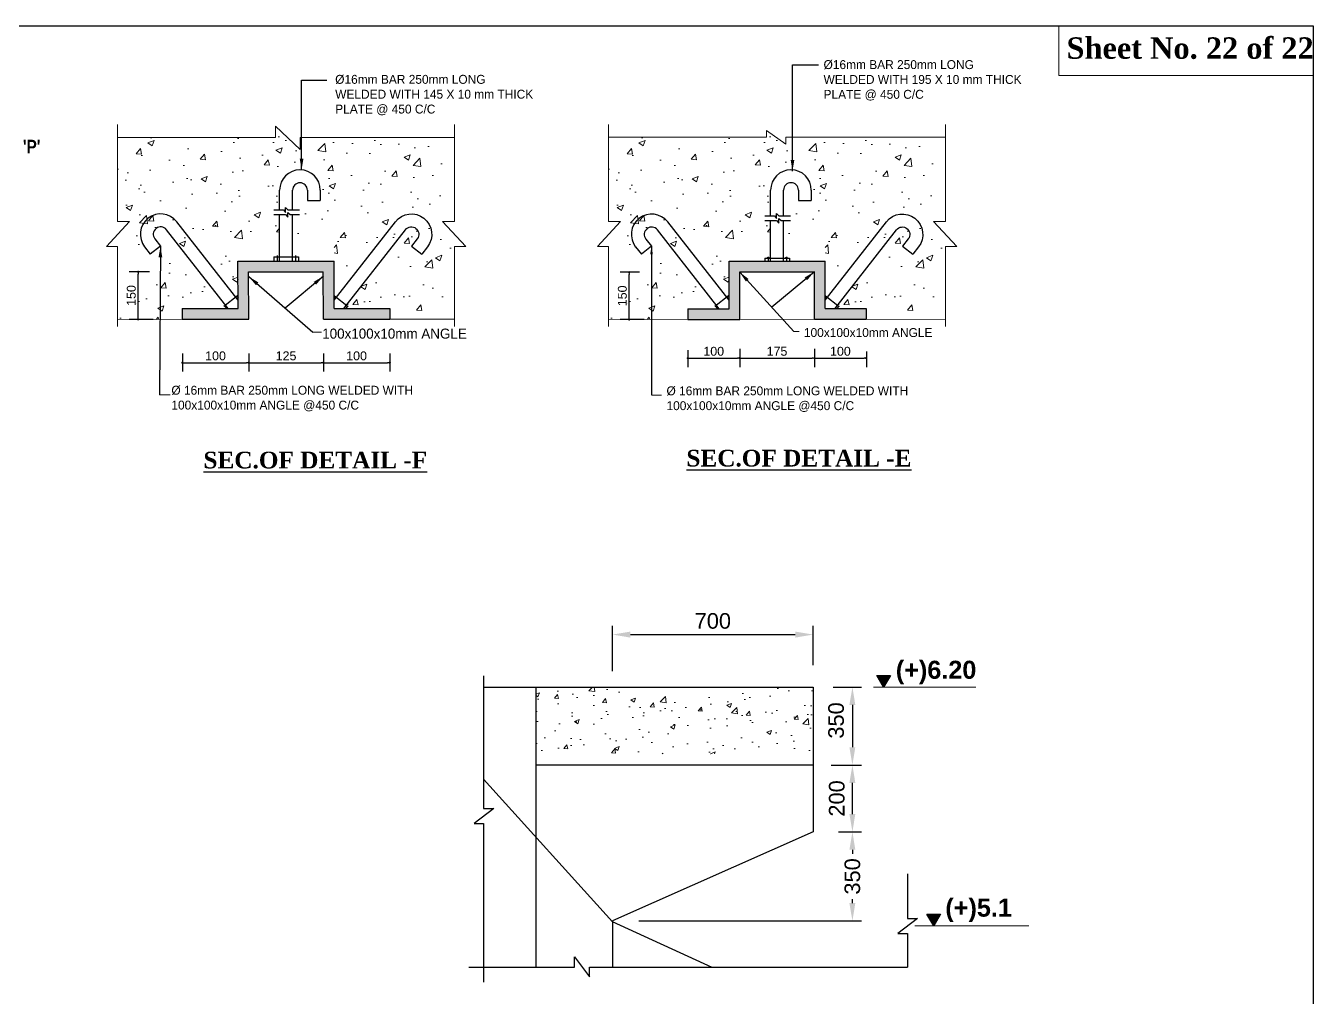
# Model space of a CAD drawing. Extents: x -426260 to 2055400, y -4304674 to -305611.
# Drawn here: x 1301616 to 1313174, y -1909937 to -1901215 of the extents above; entities that cross this region are included whole.
import ezdxf

# ---------------------------------------------------------------- set-up
doc = ezdxf.new("R2010")
doc.units = 0
doc.header["$LTSCALE"] = 300
doc.header["$MEASUREMENT"] = 0
doc.header["$PDMODE"] = 3
doc.linetypes.add('DASHED2', pattern=[9.525, 6.35, -3.175])
doc.layers.get('0').update_dxf_attribs({"linetype": 'CONTINUOUS'})
doc.layers.get('DEFPOINTS').update_dxf_attribs({"linetype": 'CONTINUOUS'})
for name, color, linetype, lineweight in [('Dim', 7, 'CONTINUOUS', 9), ('Grid Line_Outer', 7, 'CONTINUOUS', 5), ('HATCH', 252, 'CONTINUOUS', 5), ('ROD', 1, 'CONTINUOUS', 30)]:
    doc.layers.add(name, color=color, linetype=linetype, lineweight=lineweight)
doc.layers.add('LINE', color=7, linetype='CONTINUOUS')
doc.layers.add('TEXT', color=10, linetype='CONTINUOUS')
doc.styles.add('Arial', font='arial.ttf')
doc.styles.add('DIM', font='isocp3.shx')
doc.styles.add('style1', font='times.ttf')
doc.dimstyles.new('dim_80', dxfattribs={"dimtxt": 160, "dimasz": 160, "dimexe": 80, "dimexo": 40, "dimgap": 50, "dimtad": 1, "dimdec": 0, "dimzin": 0, "dimdsep": 46, "dimtxsty": 'DIM', "dimcen": 0.09, "dimclrd": 5, "dimclre": 5, "dimclrt": 7, "dimadec": 0, "dimazin": 0, "dimtfac": 1, "dimtdec": 0, "dimtmove": 0, "dimatfit": 3, "dimfxl": 1, "dimtolj": 1, "dimtzin": 0, "dimarcsym": 0})
doc.dimstyles.get("Standard").update_dxf_attribs({"dimtxt": 75, "dimasz": 75, "dimexe": 60, "dimexo": 60, "dimgap": 100, "dimtad": 1, "dimdec": 0, "dimzin": 0, "dimdsep": 46, "dimtxsty": 'style1', "dimcen": 0.09, "dimclrd": 5, "dimclre": 5, "dimadec": 0, "dimazin": 0, "dimtfac": 1, "dimtdec": 0, "dimtofl": 0, "dimtmove": 0, "dimatfit": 3, "dimfxl": 1, "dimtolj": 1, "dimtzin": 0, "dimarcsym": 0})

# ---------------------------------------------------------------- blocks, each defined once
blk = doc.blocks.new('_Dot')
at = {"color": 0, "linetype": 'ByBlock', "lineweight": -2}
blk.add_line((-0.5, 0), (-1, 0), dxfattribs=at)
at = {"color": 0, "linetype": 'ByBlock', "const_width": 0.5}
blk.add_lwpolyline([(-0.25, 0, 1), (0.25, 0, 1)], format="xyb", close=True, dxfattribs=at)
blk = doc.blocks.new('*D804')
at = {"layer": 'DEFPOINTS', "color": 0, "ltscale": 500, "transparency": 16777216}
for p in [(1302625, -1903424), (1302767, -1903424), (1302800, -1903851)]:
    blk.add_point(p, dxfattribs=at)
at = {"layer": 'Dim', "color": 5, "lineweight": -2, "ltscale": 500, "transparency": 16777216}
for p, q in [((1302727, -1903424), (1302545, -1903424)), ((1302625, -1903831), (1302625, -1903444)), ((1302760, -1903851), (1302545, -1903851))]:
    blk.add_line(p, q, dxfattribs=at)
at = {"layer": 'Dim', "color": 5, "lineweight": -2, "ltscale": 500, "transparency": 16777216, "xscale": 20, "yscale": 20, "zscale": 20}
for p, rotation in [((1302625, -1903424), 90), ((1302625, -1903851), 270)]:
    blk.add_blockref('_Dot', p, dxfattribs=dict(at, rotation=rotation))
at = {"layer": 'Dim', "color": 7, "ltscale": 500, "transparency": 16777216, "insert": (1302564, -1903637), "char_height": 80, "attachment_point": 5, "rotation": 90, "style": 'Arial'}
blk.add_mtext('\\A1;150', dxfattribs=at)
blk = doc.blocks.new('*D805')
at = {"layer": 'DEFPOINTS', "color": 0, "ltscale": 500, "transparency": 16777216}
for p in [(1303022, -1904117), (1303618, -1904117), (1303618, -1904240)]:
    blk.add_point(p, dxfattribs=at)
at = {"layer": 'Dim', "color": 5, "lineweight": -2, "ltscale": 500, "transparency": 16777216}
for p, q in [((1303022, -1904157), (1303022, -1904320)), ((1303042, -1904240), (1303598, -1904240)), ((1303618, -1904157), (1303618, -1904320))]:
    blk.add_line(p, q, dxfattribs=at)
at = {"layer": 'Dim', "color": 5, "lineweight": -2, "ltscale": 500, "transparency": 16777216, "xscale": 20, "yscale": 20, "zscale": 20, "rotation": 180}
blk.add_blockref('_Dot', (1303022, -1904240), dxfattribs=at)
at = {"layer": 'Dim', "color": 5, "lineweight": -2, "ltscale": 500, "transparency": 16777216, "xscale": 20, "yscale": 20, "zscale": 20}
blk.add_blockref('_Dot', (1303618, -1904240), dxfattribs=at)
at = {"layer": 'Dim', "color": 7, "ltscale": 500, "transparency": 16777216, "insert": (1303320, -1904179), "char_height": 80, "attachment_point": 5, "style": 'Arial'}
blk.add_mtext('\\A1;100', dxfattribs=at)
blk = doc.blocks.new('*D806')
at = {"layer": 'DEFPOINTS', "color": 0, "ltscale": 500, "transparency": 16777216}
for p in [(1303618, -1904117), (1304288, -1904117), (1304288, -1904240)]:
    blk.add_point(p, dxfattribs=at)
at = {"layer": 'Dim', "color": 5, "lineweight": -2, "ltscale": 500, "transparency": 16777216}
for p, q in [((1303618, -1904157), (1303618, -1904320)), ((1303638, -1904240), (1304268, -1904240)), ((1304288, -1904157), (1304288, -1904320))]:
    blk.add_line(p, q, dxfattribs=at)
at = {"layer": 'Dim', "color": 5, "lineweight": -2, "ltscale": 500, "transparency": 16777216, "xscale": 20, "yscale": 20, "zscale": 20, "rotation": 180}
blk.add_blockref('_Dot', (1303618, -1904240), dxfattribs=at)
at = {"layer": 'Dim', "color": 5, "lineweight": -2, "ltscale": 500, "transparency": 16777216, "xscale": 20, "yscale": 20, "zscale": 20}
blk.add_blockref('_Dot', (1304288, -1904240), dxfattribs=at)
at = {"layer": 'Dim', "color": 7, "ltscale": 500, "transparency": 16777216, "insert": (1303953, -1904179), "char_height": 80, "attachment_point": 5, "style": 'Arial'}
blk.add_mtext('\\A1;125', dxfattribs=at)
blk = doc.blocks.new('*D807')
at = {"layer": 'DEFPOINTS', "color": 0, "ltscale": 500, "transparency": 16777216}
for p in [(1304288, -1904117), (1304884, -1904117), (1304884, -1904240)]:
    blk.add_point(p, dxfattribs=at)
at = {"layer": 'Dim', "color": 5, "lineweight": -2, "ltscale": 500, "transparency": 16777216}
for p, q in [((1304288, -1904157), (1304288, -1904320)), ((1304308, -1904240), (1304864, -1904240)), ((1304884, -1904157), (1304884, -1904320))]:
    blk.add_line(p, q, dxfattribs=at)
at = {"layer": 'Dim', "color": 5, "lineweight": -2, "ltscale": 500, "transparency": 16777216, "xscale": 20, "yscale": 20, "zscale": 20, "rotation": 180}
blk.add_blockref('_Dot', (1304288, -1904240), dxfattribs=at)
at = {"layer": 'Dim', "color": 5, "lineweight": -2, "ltscale": 500, "transparency": 16777216, "xscale": 20, "yscale": 20, "zscale": 20}
blk.add_blockref('_Dot', (1304884, -1904240), dxfattribs=at)
at = {"layer": 'Dim', "color": 7, "ltscale": 500, "transparency": 16777216, "insert": (1304586, -1904179), "char_height": 80, "attachment_point": 5, "style": 'Arial'}
blk.add_mtext('\\A1;100', dxfattribs=at)
blk = doc.blocks.new('*D808')
at = {"layer": 'DEFPOINTS', "color": 0, "ltscale": 500, "transparency": 16777216}
for p in [(1307559, -1904088), (1308025, -1904088), (1308025, -1904199)]:
    blk.add_point(p, dxfattribs=at)
at = {"layer": 'Dim', "color": 5, "lineweight": -2, "ltscale": 500, "transparency": 16777216}
for p, q in [((1307559, -1904128), (1307559, -1904279)), ((1308025, -1904128), (1308025, -1904279)), ((1307579, -1904199), (1308005, -1904199))]:
    blk.add_line(p, q, dxfattribs=at)
at = {"layer": 'Dim', "color": 5, "lineweight": -2, "ltscale": 500, "transparency": 16777216, "xscale": 20, "yscale": 20, "zscale": 20, "rotation": 180}
blk.add_blockref('_Dot', (1307559, -1904199), dxfattribs=at)
at = {"layer": 'Dim', "color": 5, "lineweight": -2, "ltscale": 500, "transparency": 16777216, "xscale": 20, "yscale": 20, "zscale": 20}
blk.add_blockref('_Dot', (1308025, -1904199), dxfattribs=at)
at = {"layer": 'Dim', "color": 7, "ltscale": 500, "transparency": 16777216, "insert": (1307792, -1904138), "char_height": 80, "attachment_point": 5, "style": 'Arial'}
blk.add_mtext('\\A1;100', dxfattribs=at)
blk = doc.blocks.new('*D809')
at = {"layer": 'DEFPOINTS', "color": 0, "ltscale": 500, "transparency": 16777216}
for p in [(1308025, -1904076), (1308696, -1904076), (1308696, -1904199)]:
    blk.add_point(p, dxfattribs=at)
at = {"layer": 'Dim', "color": 5, "lineweight": -2, "ltscale": 500, "transparency": 16777216}
for p, q in [((1308025, -1904116), (1308025, -1904279)), ((1308696, -1904116), (1308696, -1904279)), ((1308045, -1904199), (1308676, -1904199))]:
    blk.add_line(p, q, dxfattribs=at)
at = {"layer": 'Dim', "color": 5, "lineweight": -2, "ltscale": 500, "transparency": 16777216, "xscale": 20, "yscale": 20, "zscale": 20, "rotation": 180}
blk.add_blockref('_Dot', (1308025, -1904199), dxfattribs=at)
at = {"layer": 'Dim', "color": 5, "lineweight": -2, "ltscale": 500, "transparency": 16777216, "xscale": 20, "yscale": 20, "zscale": 20}
blk.add_blockref('_Dot', (1308696, -1904199), dxfattribs=at)
at = {"layer": 'Dim', "color": 7, "ltscale": 500, "transparency": 16777216, "insert": (1308360, -1904138), "char_height": 80, "attachment_point": 5, "style": 'Arial'}
blk.add_mtext('\\A1;175', dxfattribs=at)
blk = doc.blocks.new('*D810')
at = {"layer": 'DEFPOINTS', "color": 0, "ltscale": 500, "transparency": 16777216}
for p in [(1308696, -1904101), (1309162, -1904100), (1309162, -1904199)]:
    blk.add_point(p, dxfattribs=at)
at = {"layer": 'Dim', "color": 5, "lineweight": -2, "ltscale": 500, "transparency": 16777216}
for p, q in [((1308696, -1904141), (1308696, -1904279)), ((1309162, -1904140), (1309162, -1904279)), ((1308716, -1904199), (1309142, -1904199))]:
    blk.add_line(p, q, dxfattribs=at)
at = {"layer": 'Dim', "color": 5, "lineweight": -2, "ltscale": 500, "transparency": 16777216, "xscale": 20, "yscale": 20, "zscale": 20, "rotation": 180}
blk.add_blockref('_Dot', (1308696, -1904199), dxfattribs=at)
at = {"layer": 'Dim', "color": 5, "lineweight": -2, "ltscale": 500, "transparency": 16777216, "xscale": 20, "yscale": 20, "zscale": 20}
blk.add_blockref('_Dot', (1309162, -1904199), dxfattribs=at)
at = {"layer": 'Dim', "color": 7, "ltscale": 500, "transparency": 16777216, "insert": (1308929, -1904138), "char_height": 80, "attachment_point": 5, "style": 'Arial'}
blk.add_mtext('\\A1;100', dxfattribs=at)
blk = doc.blocks.new('YTY')
at = {"layer": 'LINE', "lineweight": 25}
for p, q in [((-87, 0), (-641, 708)), ((0, 76), (-550, 780)), ((-747, 626), (-696, 561)), ((-838, 555), (-787, 490)), ((-696, 561), (-787, 490)), ((-4, 115), (-126, 20))]:
    blk.add_line(p, q, dxfattribs=at)
for radius in [183, 66.8]:
    blk.add_arc((-694, 667), radius, 38.0317, 218.0317, dxfattribs=at)
at = {"layer": 'ROD', "lineweight": 25}
for p, q in [((-122, 24), (-103, 0)), ((-10, 111), (0, 97))]:
    blk.add_line(p, q, dxfattribs=at)
blk = doc.blocks.new('*D812')
at = {"layer": 'DEFPOINTS', "color": 0, "ltscale": 500, "transparency": 16777216}
for p in [(1307033, -1903428), (1307165, -1903428), (1307208, -1903852)]:
    blk.add_point(p, dxfattribs=at)
at = {"layer": 'Dim', "color": 5, "lineweight": -2, "ltscale": 500, "transparency": 16777216}
for p, q in [((1307125, -1903428), (1306953, -1903428)), ((1307033, -1903832), (1307033, -1903448)), ((1307168, -1903852), (1306953, -1903852))]:
    blk.add_line(p, q, dxfattribs=at)
at = {"layer": 'Dim', "color": 5, "lineweight": -2, "ltscale": 500, "transparency": 16777216, "xscale": 20, "yscale": 20, "zscale": 20}
for p, rotation in [((1307033, -1903428), 90), ((1307033, -1903852), 270)]:
    blk.add_blockref('_Dot', p, dxfattribs=dict(at, rotation=rotation))
at = {"layer": 'Dim', "color": 7, "ltscale": 500, "transparency": 16777216, "insert": (1306972, -1903640), "char_height": 80, "attachment_point": 5, "rotation": 90, "style": 'Arial'}
blk.add_mtext('\\A1;150', dxfattribs=at)
blk = doc.blocks.new('*D833')
at = {"layer": 'DEFPOINTS', "color": 0, "ltscale": 500, "transparency": 16777216}
for p in [(1308825, -1907152), (1308806, -1907852), (1309037, -1907852)]:
    blk.add_point(p, dxfattribs=at)
at = {"layer": 'Dim', "color": 5, "lineweight": -2, "ltscale": 500, "transparency": 16777216}
for p, q in [((1308865, -1907152), (1309117, -1907152)), ((1309037, -1907312), (1309037, -1907692)), ((1308846, -1907852), (1309117, -1907852))]:
    blk.add_line(p, q, dxfattribs=at)
at = {"layer": 'Dim', "color": 5, "ltscale": 500, "transparency": 16777216}
for points in [[(1309010, -1907312), (1309063, -1907312), (1309037, -1907152)], [(1309010, -1907692), (1309063, -1907692), (1309037, -1907852)]]:
    blk.add_solid(points, dxfattribs=at)
at = {"layer": 'Dim', "color": 7, "ltscale": 500, "transparency": 16777216, "insert": (1308891, -1907452), "char_height": 140, "attachment_point": 5, "rotation": 90, "style": 'Arial'}
blk.add_mtext('\\A1;350', dxfattribs=at)
blk = doc.blocks.new('*D834')
at = {"layer": 'DEFPOINTS', "color": 0, "ltscale": 500, "transparency": 16777216}
for p in [(1308806, -1907852), (1309037, -1907852), (1308871, -1908452)]:
    blk.add_point(p, dxfattribs=at)
at = {"layer": 'Dim', "color": 5, "lineweight": -2, "ltscale": 500, "transparency": 16777216}
for p, q in [((1308846, -1907852), (1309117, -1907852)), ((1309037, -1908292), (1309037, -1908012)), ((1308911, -1908452), (1309117, -1908452))]:
    blk.add_line(p, q, dxfattribs=at)
at = {"layer": 'Dim', "color": 5, "ltscale": 500, "transparency": 16777216}
for points in [[(1309010, -1908012), (1309063, -1908012), (1309037, -1907852)], [(1309010, -1908292), (1309063, -1908292), (1309037, -1908452)]]:
    blk.add_solid(points, dxfattribs=at)
at = {"layer": 'Dim', "color": 7, "ltscale": 500, "transparency": 16777216, "insert": (1308897, -1908152), "char_height": 140, "attachment_point": 5, "rotation": 90, "style": 'Arial'}
blk.add_mtext('\\A1;200', dxfattribs=at)
blk = doc.blocks.new('*D835')
at = {"layer": 'DEFPOINTS', "color": 0, "ltscale": 500, "transparency": 16777216}
for p in [(1308871, -1908452), (1307080, -1909252), (1309037, -1909252)]:
    blk.add_point(p, dxfattribs=at)
at = {"layer": 'Dim', "color": 5, "lineweight": -2, "ltscale": 500, "transparency": 16777216}
for p, q in [((1308911, -1908452), (1309117, -1908452)), ((1309037, -1908612), (1309037, -1908648)), ((1309037, -1909092), (1309037, -1909056)), ((1307120, -1909252), (1309117, -1909252))]:
    blk.add_line(p, q, dxfattribs=at)
at = {"layer": 'Dim', "color": 5, "ltscale": 500, "transparency": 16777216}
for points in [[(1309010, -1908612), (1309063, -1908612), (1309037, -1908452)], [(1309010, -1909092), (1309063, -1909092), (1309037, -1909252)]]:
    blk.add_solid(points, dxfattribs=at)
at = {"layer": 'Dim', "color": 7, "ltscale": 500, "transparency": 16777216, "insert": (1309037, -1908852), "char_height": 140, "attachment_point": 5, "rotation": 90, "style": 'Arial'}
blk.add_mtext('\\A1;350', dxfattribs=at)
blk = doc.blocks.new('*D836')
at = {"layer": 'DEFPOINTS', "color": 0, "ltscale": 500, "transparency": 16777216}
for p in [(1308684, -1906681), (1308684, -1906996), (1306884, -1907050)]:
    blk.add_point(p, dxfattribs=at)
at = {"layer": 'Dim', "color": 5, "lineweight": -2, "ltscale": 500, "transparency": 16777216}
for p, q in [((1306884, -1907010), (1306884, -1906601)), ((1307044, -1906681), (1308524, -1906681)), ((1308684, -1906956), (1308684, -1906601))]:
    blk.add_line(p, q, dxfattribs=at)
at = {"layer": 'Dim', "color": 5, "ltscale": 500, "transparency": 16777216}
for points in [[(1307044, -1906654), (1307044, -1906708), (1306884, -1906681)], [(1308524, -1906654), (1308524, -1906708), (1308684, -1906681)]]:
    blk.add_solid(points, dxfattribs=at)
at = {"layer": 'Dim', "color": 7, "ltscale": 500, "transparency": 16777216, "insert": (1307784, -1906559), "char_height": 140, "attachment_point": 5, "style": 'Arial'}
blk.add_mtext('\\A1;700', dxfattribs=at)

msp = doc.modelspace()

# ---------------------------------------------------------------- hatches: boundary and pattern name
at = {"layer": 'Dim'}
h = msp.add_hatch(dxfattribs=at)
h.set_pattern_fill('AR-CONC', color=8, scale=60)
h.set_pattern_definition([(50, (599783, -2160254), (430.35611, -37.65128), [45, -495]), (355, (599783, -2160254), (-83.2508, 451.31528), [36, -396]), (100.451444, (599818.85, -2160257.14), (347.1053, 413.664), [38.24412, -420.68527]), (46.1842, (599783, -2160134), (640.3448, -99.31157), [67.5, -742.5]), (96.63564, (599836.35, -2160142.3), (560.79717, 584.47116), [57.3662, -631.02826]), (351.18416, (599783, -2160134), (560.79717, 584.47116), [54, -594]), (21, (599843, -2160164), (358.14423, -241.57133), [45, -495]), (326, (599843, -2160164), (145.9892, 435.09003), [36, -396]), (71.451445, (599872.83, -2160184.14), (504.13343, 193.5187), [38.24411, -420.68527]), (37.5, (599782.99, -2160254), (7.295913, 199.736312), [0, -391.2, 0, -402, 0, -397.5]), (7.5, (599782.99, -2160254), (157.84172, 236.64703), [0, -229.2, 0, -382.2, 0, -151.5]), (327.5, (599649.19, -2160254), (320.29346, -13.532923), [0, -150, 0, -468, 0, -621]), (317.5, (599589.2, -2160254), (349.9117, 60.06299), [0, -195, 0, -310.8, 0, -441])])
h.paths.add_polyline_path([(1308683.8, -1907151.9), (1306844.2, -1907151.9), (1306844.2, -1907751.9), (1308683.8, -1907751.9)])
h.paths.add_polyline_path([(1306844.2, -1907151.9), (1306194.2, -1907151.9), (1306194.2, -1907751.9), (1306844.2, -1907751.9)])
h = msp.add_hatch(dxfattribs=at)
h.set_pattern_fill('ANSI31', color=8, scale=0.315)
h.set_pattern_definition([(45, (1200870.51795, -1940246.57033), (-0.027842329509, 0.027842329509), [])])
h.paths.add_polyline_path([(1309377.4, -1907049.2), (1309316.8, -1907049.2), (1309316.8, -1907151.9)])
h.paths.add_polyline_path([(1309316.8, -1907049.2), (1309256.1, -1907049.2), (1309316.8, -1907151.9)])
h = msp.add_hatch(dxfattribs=at)
h.set_pattern_fill('ANSI31', color=8, scale=0.315)
h.set_pattern_definition([(45, (1201321.304784, -1942389.03202), (-0.027842329509, 0.027842329509), [])])
h.paths.add_polyline_path([(1309828.2, -1909191.7), (1309767.6, -1909191.7), (1309767.6, -1909294.3)])
h.paths.add_polyline_path([(1309767.6, -1909191.7), (1309706.9, -1909191.7), (1309767.6, -1909294.3)])
at = {"layer": 'Grid Line_Outer', "ltscale": 2}
h = msp.add_hatch(dxfattribs=at)
h.set_pattern_fill('ANSI31', color=16, angle=-90)
h.set_pattern_definition([(315, (1202522.43843, -1924166.72754), (0.08838834765, 0.08838834765), [])])
h.paths.add_polyline_path([(1304383.6, -1903327.6), (1303521.1, -1903327.6), (1303521.7, -1903754.7), (1303021.7, -1903754.7), (1303021.7, -1903850.7), (1303617.7, -1903850.7), (1303617.1, -1903423.6), (1304287.6, -1903423.6), (1304288.2, -1903850.7), (1304884.2, -1903850.7), (1304884.2, -1903754.7), (1304384.2, -1903754.7)])
h = msp.add_hatch(color=16, dxfattribs=at)
h.dxf.hatch_style = 1
h.paths.add_polyline_path([(1308791.7, -1903327.6), (1307929.2, -1903327.6), (1307929.2, -1903755.7), (1307559.2, -1903755.7), (1307559.2, -1903851.7), (1308025.2, -1903851.7), (1308025.2, -1903423.6), (1308695.7, -1903423.6), (1308695.7, -1903850.7), (1309161.7, -1903850.7), (1309161.7, -1903754.7), (1308791.7, -1903754.7)])
at = {"layer": 'LINE', "lineweight": 15}
h = msp.add_hatch(dxfattribs=at)
h.set_pattern_fill('AR-CONC', color=2, scale=80, style=0)
h.set_pattern_definition([(50, (1218737.3, -1909827.34), (573.8081, -50.2017), [60, -660]), (355, (1218737.3, -1909827.34), (-111.001, 601.7537), [48, -528]), (100.4514, (1218785.1, -1909831.5), (462.8075, 551.5516), [50.992, -560.9137]), (46.1842, (1218737.3, -1909667.34), (853.793, -132.415), [90, -990]), (96.6356, (1218808.4, -1909678.4), (747.73, 779.294), [76.488, -841.37]), (351.1842, (1218737.3, -1909667.3), (747.73, 779.295), [72, -792]), (21, (1218817.3, -1909707.34), (477.5256, -322.095), [60, -660]), (326, (1218817.3, -1909707.34), (194.6523, 580.12), [48, -528]), (71.4514, (1218857.1, -1909734.2), (672.178, 258.0244), [50.992, -560.9137]), (37.5, (1218737.28, -1909827.34), (9.7279, 266.3151), [0, -521.6, 0, -536, 0, -530]), (7.5, (1218737.28, -1909827.34), (210.4556, 315.5294), [0, -305.6, 0, -509.6, 0, -202]), (327.5, (1218558.88, -1909827.34), (427.05795, -18.0439), [0, -200, 0, -624, 0, -828]), (317.5, (1218478.9, -1909827.34), (466.549, 80.084), [0, -260, 0, -414.4, 0, -588])])
edge = h.paths.add_edge_path()
edge.add_line((1303521.7, -1903154.7), (1303843, -1903154.7))
edge.add_line((1303843, -1903154.7), (1303843, -1903115.7))
edge.add_line((1303843, -1903115.7), (1303895.3, -1903115.7))
edge.add_line((1303895.3, -1903115.7), (1303895.3, -1902691.6))
edge.add_arc((1304077.9, -1902691.6), 182.6, 0, 180, ccw=False)
edge.add_line((1304260.6, -1902691.6), (1304260.6, -1902785.4))
edge.add_line((1304260.6, -1902785.4), (1304144.7, -1902785.4))
edge.add_line((1304144.7, -1902785.4), (1304144.7, -1902691.6))
edge.add_arc((1304077.9, -1902691.6), 66.8, 0, 180)
edge.add_line((1304011.2, -1902691.6), (1304011.2, -1903115.7))
edge.add_line((1304011.2, -1903115.7), (1304064.2, -1903115.7))
edge.add_line((1304064.2, -1903115.7), (1304064.2, -1903154.7))
edge.add_line((1304064.2, -1903154.7), (1304384.2, -1903154.7))
edge.add_line((1304384.2, -1903154.7), (1304384.2, -1903657.4))
edge.add_line((1304384.2, -1903657.4), (1304394.5, -1903644))
edge.add_line((1304394.5, -1903644), (1304404.7, -1903652))
edge.add_line((1304404.7, -1903652), (1304669.5, -1903313.4))
edge.add_arc((1304813.4, -1903426), 182.6, -38.03174, 141.96826, ccw=False)
edge.add_line((1304957.2, -1903538.5), (1304906.4, -1903603.4))
edge.add_line((1304906.4, -1903603.4), (1304815.2, -1903532))
edge.add_line((1304815.2, -1903532), (1304866, -1903467.1))
edge.add_arc((1304813.4, -1903426), 66.8, 321.96826, 501.96826)
edge.add_line((1304760.8, -1903384.8), (1304496.1, -1903723.2))
edge.add_line((1304496.1, -1903723.2), (1304505.8, -1903730.8))
edge.add_line((1304505.8, -1903730.8), (1304487.4, -1903754.7))
edge.add_line((1304487.4, -1903754.7), (1304984.2, -1903754.7))
edge.add_line((1304984.2, -1903754.7), (1304984.2, -1903850.7))
edge.add_line((1304984.2, -1903850.7), (1305464.9, -1903849.9))
edge.add_line((1305464.9, -1903849.9), (1305466, -1903197.5))
edge.add_line((1305466, -1903197.5), (1305566.1, -1903197.5))
edge.add_line((1305566.1, -1903197.5), (1305358, -1902973.1))
edge.add_line((1305358, -1902973.1), (1305466, -1902973.1))
edge.add_line((1305466, -1902973.1), (1305466, -1902217.1))
edge.add_line((1305466, -1902217.1), (1304081.1, -1902217.1))
edge.add_line((1304081.1, -1902217.1), (1304081.1, -1902325.1))
edge.add_line((1304081.1, -1902325.1), (1303856.8, -1902117.1))
edge.add_line((1303856.8, -1902117.1), (1303856.8, -1902217.1))
edge.add_line((1303856.8, -1902217.1), (1302439.9, -1902218.8))
edge.add_line((1302439.9, -1902218.8), (1302439.9, -1902973.1))
edge.add_line((1302439.9, -1902973.1), (1302547.9, -1902973.1))
edge.add_line((1302547.9, -1902973.1), (1302339.8, -1903197.5))
edge.add_line((1302339.8, -1903197.5), (1302439.9, -1903197.5))
edge.add_line((1302439.9, -1903197.5), (1302441, -1903851.6))
edge.add_line((1302441, -1903851.6), (1302921.7, -1903850.7))
edge.add_line((1302921.7, -1903850.7), (1302921.7, -1903754.7))
edge.add_line((1302921.7, -1903754.7), (1303418.5, -1903754.7))
edge.add_line((1303418.5, -1903754.7), (1303400.1, -1903730.8))
edge.add_line((1303400.1, -1903730.8), (1303409.8, -1903723.2))
edge.add_line((1303409.8, -1903723.2), (1303145.1, -1903384.8))
edge.add_arc((1303092.5, -1903426), 66.7, 38.03174, 218.03174)
edge.add_line((1303039.9, -1903467.1), (1303090.8, -1903532))
edge.add_line((1303090.8, -1903532), (1302999.5, -1903603.4))
edge.add_line((1302999.5, -1903603.4), (1302948.7, -1903538.5))
edge.add_arc((1303092.5, -1903426), 182.6, 38.03174, 218.03174, ccw=False)
edge.add_line((1303236.4, -1903313.4), (1303501.2, -1903652))
edge.add_line((1303501.2, -1903652), (1303511.4, -1903644))
edge.add_line((1303511.4, -1903644), (1303521.7, -1903657.4))
edge.add_line((1303521.7, -1903657.4), (1303521.7, -1903154.7))
h.paths.add_polyline_path([(1302600.3, -1903609.9), (1302600.3, -1903395.6), (1302746.3, -1903395.6), (1302746.3, -1903609.9)], flags=16)
h = msp.add_hatch(dxfattribs=at)
h.set_pattern_fill('AR-CONC', color=2, scale=80, style=0)
h.set_pattern_definition([(50, (1223144.8, -1909827.34), (573.8081, -50.2017), [60, -660]), (355, (1223144.8, -1909827.34), (-111.001, 601.7537), [48, -528]), (100.4514, (1223192.63, -1909831.5), (462.8075, 551.5516), [50.992, -560.9137]), (46.1842, (1223144.8, -1909667.34), (853.793, -132.415), [90, -990]), (96.6356, (1223216, -1909678.4), (747.73, 779.294), [76.488, -841.37]), (351.1842, (1223144.8, -1909667.3), (747.73, 779.295), [72, -792]), (21, (1223224.8, -1909707.34), (477.5256, -322.095), [60, -660]), (326, (1223224.8, -1909707.34), (194.6523, 580.12), [48, -528]), (71.4514, (1223264.6, -1909734.2), (672.178, 258.0244), [50.992, -560.9137]), (37.5, (1223144.81, -1909827.34), (9.7279, 266.3151), [0, -521.6, 0, -536, 0, -530]), (7.5, (1223144.8, -1909827.34), (210.4556, 315.5294), [0, -305.6, 0, -509.6, 0, -202]), (327.5, (1222966.41, -1909827.34), (427.05795, -18.0439), [0, -200, 0, -624, 0, -828]), (317.5, (1222886.4, -1909827.34), (466.549, 80.084), [0, -260, 0, -414.4, 0, -588])])
edge = h.paths.add_edge_path()
edge.add_line((1307929.2, -1903154.7), (1308250.5, -1903154.7))
edge.add_line((1308250.5, -1903154.7), (1308250.5, -1903115.7))
edge.add_line((1308250.5, -1903115.7), (1308302.8, -1903115.7))
edge.add_line((1308302.8, -1903115.7), (1308302.8, -1902691.6))
edge.add_arc((1308485.5, -1902691.6), 182.6, 0, 180, ccw=False)
edge.add_line((1308668.1, -1902691.6), (1308668.1, -1902785.4))
edge.add_line((1308668.1, -1902785.4), (1308552.2, -1902785.4))
edge.add_line((1308552.2, -1902785.4), (1308552.2, -1902691.6))
edge.add_arc((1308485.5, -1902691.6), 66.8, 0, 180)
edge.add_line((1308418.7, -1902691.6), (1308418.7, -1903115.7))
edge.add_line((1308418.7, -1903115.7), (1308471.8, -1903115.7))
edge.add_line((1308471.8, -1903115.7), (1308471.8, -1903154.7))
edge.add_line((1308471.8, -1903154.7), (1308791.7, -1903154.7))
edge.add_line((1308791.7, -1903154.7), (1308791.7, -1903657.4))
edge.add_line((1308791.7, -1903657.4), (1308802, -1903644))
edge.add_line((1308802, -1903644), (1308812.2, -1903652))
edge.add_line((1308812.2, -1903652), (1309077.1, -1903313.4))
edge.add_arc((1309220.9, -1903426), 182.6, -38.03174, 141.96826, ccw=False)
edge.add_line((1309364.8, -1903538.5), (1309314, -1903603.4))
edge.add_line((1309314, -1903603.4), (1309222.7, -1903532))
edge.add_line((1309222.7, -1903532), (1309273.5, -1903467.1))
edge.add_arc((1309220.9, -1903426), 66.8, 321.96826, 501.96826)
edge.add_line((1309168.3, -1903384.8), (1308903.6, -1903723.2))
edge.add_line((1308903.6, -1903723.2), (1308913.4, -1903730.8))
edge.add_line((1308913.4, -1903730.8), (1308894.9, -1903754.7))
edge.add_line((1308894.9, -1903754.7), (1309391.7, -1903754.7))
edge.add_line((1309391.7, -1903754.7), (1309391.7, -1903850.7))
edge.add_line((1309391.7, -1903850.7), (1309872.4, -1903849.9))
edge.add_line((1309872.4, -1903849.9), (1309873.6, -1903197.5))
edge.add_line((1309873.6, -1903197.5), (1309973.6, -1903197.5))
edge.add_line((1309973.6, -1903197.5), (1309765.6, -1902973.1))
edge.add_line((1309765.6, -1902973.1), (1309873.6, -1902973.1))
edge.add_line((1309873.6, -1902973.1), (1309873.6, -1902217.1))
edge.add_line((1309873.6, -1902217.1), (1308488.6, -1902217.1))
edge.add_line((1308488.6, -1902217.1), (1308488.6, -1902325.1))
edge.add_line((1308488.6, -1902325.1), (1308264.3, -1902117.1))
edge.add_line((1308264.3, -1902117.1), (1308264.3, -1902217.1))
edge.add_line((1308264.3, -1902217.1), (1306847.4, -1902218.8))
edge.add_line((1306847.4, -1902218.8), (1306847.4, -1902973.1))
edge.add_line((1306847.4, -1902973.1), (1306955.4, -1902973.1))
edge.add_line((1306955.4, -1902973.1), (1306747.3, -1903197.5))
edge.add_line((1306747.3, -1903197.5), (1306847.4, -1903197.5))
edge.add_line((1306847.4, -1903197.5), (1306848.6, -1903851.6))
edge.add_line((1306848.6, -1903851.6), (1307329.2, -1903850.7))
edge.add_line((1307329.2, -1903850.7), (1307329.2, -1903754.7))
edge.add_line((1307329.2, -1903754.7), (1307826.1, -1903754.7))
edge.add_line((1307826.1, -1903754.7), (1307807.6, -1903730.8))
edge.add_line((1307807.6, -1903730.8), (1307817.3, -1903723.2))
edge.add_line((1307817.3, -1903723.2), (1307552.6, -1903384.8))
edge.add_arc((1307500.1, -1903426), 66.7, 38.03174, 218.03174)
edge.add_line((1307447.5, -1903467.1), (1307498.3, -1903532))
edge.add_line((1307498.3, -1903532), (1307407, -1903603.4))
edge.add_line((1307407, -1903603.4), (1307356.2, -1903538.5))
edge.add_arc((1307500.1, -1903426), 182.6, 38.03174, 218.03174, ccw=False)
edge.add_line((1307643.9, -1903313.4), (1307908.7, -1903652))
edge.add_line((1307908.7, -1903652), (1307919, -1903644))
edge.add_line((1307919, -1903644), (1307929.2, -1903657.4))
edge.add_line((1307929.2, -1903657.4), (1307929.2, -1903154.7))
h.paths.add_polyline_path([(1307007.8, -1903609.9), (1307007.8, -1903395.6), (1307153.8, -1903395.6), (1307153.8, -1903609.9)], flags=16)

# ---------------------------------------------------------------- linework, layer by layer
at = {"color": 8}
for points in [[(1305726.3, -1907052.5), (1305726.3, -1908241.3), (1305818.1, -1908241.3), (1305640.4, -1908376.9), (1305726.3, -1908376.9), (1305726.3, -1909801.4)], [(1309530.7, -1908829), (1309530.7, -1909229.6), (1309622.5, -1909229.6), (1309444.8, -1909365.2), (1309530.7, -1909365.2), (1309530.7, -1909667)], [(1305595, -1909667), (1306542.6, -1909667), (1306542.6, -1909575.2), (1306678.3, -1909752.9), (1306678.3, -1909667), (1309530.7, -1909667)]]:
    msp.add_lwpolyline(points, dxfattribs=at)
at = {"color": 5}
for points in [[(1309316.8, -1907151.9), (1309255.6, -1907049.2), (1309377.4, -1907049.2), (1309316.8, -1907151.9)], [(1309767.6, -1909294.3), (1309706.4, -1909191.7), (1309828.2, -1909191.7), (1309767.6, -1909294.3)]]:
    msp.add_lwpolyline(points, dxfattribs=at)
at = {"layer": 'Dim', "color": 5, "lineweight": 15}
for p, q in [((1304194.8, -1903965.6), (1304271.3, -1903965.6)), ((1302913.5, -1904528.5), (1302816.4, -1904528.5)), ((1307233.5, -1904532.3), (1307323.8, -1904532.3))]:
    msp.add_line(p, q, dxfattribs=at)
at = {"layer": 'Dim', "ltscale": 500}
msp.add_line((1308511.3, -1903958.6), (1308559.9, -1903958.6), dxfattribs=at)
at = {"layer": 'Dim', "color": 5, "linetype": 'DASHED2', "ltscale": 800000}
msp.add_lwpolyline([(1305726.3, -1907979.3), (1306884.2, -1909259.8)], dxfattribs=at)
at = {"layer": 'HATCH', "color": 8, "lineweight": 15}
for points in [[(1309227.2, -1907152), (1310145.1, -1907152)], [(1309598.5, -1909294.3), (1310619.9, -1909294.3)]]:
    msp.add_lwpolyline(points, dxfattribs=at)
at = {"layer": 'LINE', "lineweight": 9}
for p, q in [((1304081.1, -1902325.1), (1303856.8, -1902117.1)), ((1303856.8, -1902117.1), (1303856.8, -1902217.1)), ((1308438, -1902277.8), (1308264.3, -1902154.5)), ((1308264.3, -1902154.5), (1308264.3, -1902216.7)), ((1303856.8, -1902217.1), (1302439.9, -1902218.8)), ((1305466, -1902217.1), (1304081.1, -1902217.1)), ((1304081.1, -1902217.1), (1304081.1, -1902325.1)), ((1308264.3, -1902216.7), (1306847.4, -1902216.7)), ((1309873.6, -1902216.7), (1308438, -1902216.7)), ((1308438, -1902216.7), (1308438, -1902277.8)), ((1303021.7, -1903850.7), (1302441, -1903851.6)), ((1304884.2, -1903850.7), (1305464.9, -1903849.9)), ((1309872.4, -1903849.6), (1306848.6, -1903852.4))]:
    msp.add_line(p, q, dxfattribs=at)
at = {"layer": 'LINE', "lineweight": 25}
for p, q in [((1303895.3, -1902869.1), (1303895.3, -1902691.6)), ((1304011.2, -1902868.6), (1304011.2, -1902691.6)), ((1304144.7, -1902691.6), (1304144.7, -1902785.4)), ((1304260.6, -1902691.6), (1304260.6, -1902785.4)), ((1308302.8, -1902922.7), (1308302.8, -1902691.1)), ((1308418.7, -1902922.2), (1308418.7, -1902691.1)), ((1308552.2, -1902691.1), (1308552.2, -1902784.9)), ((1308668.1, -1902691.1), (1308668.1, -1902784.9)), ((1304144.7, -1902785.4), (1304260.6, -1902785.4)), ((1308552.2, -1902784.9), (1308668.1, -1902784.9)), ((1303894.7, -1903327.6), (1303895.3, -1902910.7)), ((1304010.6, -1903327.6), (1304011.2, -1902910.2)), ((1308302.8, -1903327.6), (1308302.8, -1902964.3)), ((1308418.7, -1903327.6), (1308418.7, -1902963.8)), ((1303521.1, -1903327.6), (1304383.6, -1903327.6)), ((1303521.7, -1903754.7), (1303521.1, -1903327.6)), ((1303842.4, -1903288.6), (1304063.7, -1903288.6)), ((1303842.4, -1903288.6), (1303842.4, -1903327.6)), ((1304063.7, -1903288.6), (1304063.7, -1903327.6)), ((1304384.2, -1903754.7), (1304383.6, -1903327.6)), ((1307929.2, -1903327.6), (1308791.7, -1903327.6)), ((1307929.2, -1903755.7), (1307929.2, -1903327.6)), ((1308250.5, -1903301.6), (1308471.8, -1903301.6)), ((1308250.5, -1903301.6), (1308250.5, -1903327.6)), ((1308272.7, -1903296), (1308272.7, -1903301.6)), ((1308272.7, -1903296), (1308288.2, -1903296)), ((1308288.2, -1903296), (1308288.2, -1903301.6)), ((1308437, -1903296), (1308437, -1903301.6)), ((1308437, -1903296), (1308452.5, -1903296)), ((1308452.5, -1903296), (1308452.5, -1903301.6)), ((1308471.8, -1903301.6), (1308471.8, -1903327.6)), ((1308791.7, -1903754.7), (1308791.7, -1903327.6)), ((1303617.1, -1903423.6), (1304287.6, -1903423.6)), ((1303617.7, -1903850.7), (1303617.1, -1903423.6)), ((1304288.2, -1903850.7), (1304287.6, -1903423.6)), ((1308025.2, -1903423.6), (1308695.7, -1903423.6)), ((1308025.2, -1903851.7), (1308025.2, -1903423.6)), ((1308695.7, -1903850.7), (1308695.7, -1903423.6)), ((1303021.7, -1903754.7), (1303521.7, -1903754.7)), ((1303021.7, -1903754.7), (1303021.7, -1903850.7)), ((1304384.2, -1903754.7), (1304884.2, -1903754.7)), ((1304884.2, -1903754.7), (1304884.2, -1903850.7)), ((1307559.2, -1903755.7), (1307929.2, -1903755.7)), ((1307559.2, -1903755.7), (1307559.2, -1903851.7)), ((1308791.7, -1903754.7), (1309161.7, -1903754.7)), ((1309161.7, -1903754.7), (1309161.7, -1903850.7)), ((1309161.7, -1903754.7), (1309161.7, -1903850.7)), ((1303021.7, -1903850.7), (1303617.7, -1903850.7)), ((1304288.2, -1903850.7), (1304884.2, -1903850.7)), ((1307559.2, -1903851.7), (1308025.2, -1903851.7)), ((1308695.7, -1903850.7), (1309161.7, -1903850.7))]:
    msp.add_line(p, q, dxfattribs=at)
at = {"layer": 'LINE', "ltscale": 500}
for p, q in [((1308684.2, -1907152), (1308684.2, -1907851.9)), ((1308684.2, -1907851.9), (1306194.2, -1907851.9))]:
    msp.add_line(p, q, dxfattribs=at)
at = {"layer": 'LINE'}
msp.add_lwpolyline([(1313173.6, -1919628.6), (1287134.3, -1919628.6), (1287134.3, -1901215.1), (1313173.6, -1901215.1)], close=True, dxfattribs=at)
at = {"layer": 'LINE', "lineweight": 9}
msp.add_lwpolyline([(1313173.6, -1901215.1), (1310890, -1901215.1), (1310890, -1901663.1), (1313173.6, -1901663.1)], close=True, dxfattribs=at)
for points in [[(1302439.9, -1902102.1), (1302439.9, -1902973.1), (1302547.9, -1902973.1), (1302339.8, -1903197.5), (1302439.9, -1903197.5), (1302441.2, -1903914.1)], [(1305466, -1902102.1), (1305466, -1902973.1), (1305358, -1902973.1), (1305566.1, -1903197.5), (1305466, -1903197.5), (1305464.8, -1903914.1)], [(1306847.4, -1902102.1), (1306847.4, -1902973.1), (1306955.4, -1902973.1), (1306747.3, -1903197.5), (1306847.4, -1903197.5), (1306848.7, -1903914.1)], [(1309873.6, -1902102.1), (1309873.6, -1902973.1), (1309765.6, -1902973.1), (1309973.6, -1903197.5), (1309873.6, -1903197.5), (1309872.3, -1903914.1)]]:
    msp.add_lwpolyline(points, dxfattribs=at)
at = {"layer": 'LINE', "lineweight": 25}
for points in [[(1303843.9, -1902869.1), (1303928.6, -1902869.1), (1303947.1, -1902892.9), (1303947.1, -1902847.6), (1303968.4, -1902868.6), (1304073.7, -1902868.6)], [(1303843.9, -1902910.7), (1303949.2, -1902910.7), (1303967.7, -1902932.6), (1303967.7, -1902892.2), (1303989, -1902910.2), (1304073.7, -1902910.2)], [(1308251.4, -1902922.7), (1308336.1, -1902922.7), (1308354.6, -1902946.5), (1308354.6, -1902901.3), (1308375.9, -1902922.2), (1308481.2, -1902922.2)], [(1308251.4, -1902964.3), (1308356.7, -1902964.3), (1308375.2, -1902986.2), (1308375.2, -1902945.8), (1308396.5, -1902963.8), (1308481.2, -1902963.8)]]:
    msp.add_lwpolyline(points, dxfattribs=at)
at = {"layer": 'LINE', "ltscale": 500}
for points in [[(1305726.3, -1907151.9), (1308684.2, -1907152)], [(1306194.2, -1907151.9), (1306194.2, -1909667)], [(1308684.2, -1907851.9), (1308684.2, -1908451.9)], [(1308684.2, -1908451.9), (1306884.2, -1909251.9)], [(1306884.2, -1909251.9), (1306884.2, -1909667)]]:
    msp.add_lwpolyline(points, dxfattribs=at)
at = {"layer": 'LINE', "color": 8, "linetype": 'DASHED2', "ltscale": 1000}
msp.add_lwpolyline([(1306879.6, -1909257.8), (1307776, -1909667)], dxfattribs=at)
at = {"layer": 'LINE', "lineweight": 25}
for centre, radius in [((1304077.9, -1902691.6), 182.6), ((1308485.5, -1902691.1), 182.6), ((1304077.9, -1902691.6), 66.8), ((1308485.5, -1902691.1), 66.8)]:
    msp.add_arc(centre, radius, 0, 180, dxfattribs=at)
at = {"layer": 'ROD', "lineweight": 25}
for p, q in [((1303872.4, -1903278.1), (1303872.4, -1903327.6)), ((1304036.7, -1903278.5), (1304036.7, -1903327.6)), ((1308280.5, -1903291), (1308280.5, -1903327.6)), ((1308444.8, -1903290.5), (1308444.8, -1903327.6))]:
    msp.add_line(p, q, dxfattribs=at)

# ---------------------------------------------------------------- block references
at = {"layer": 'LINE', "lineweight": 15}
for p in [(1303521.7, -1903754.7), (1307929.2, -1903756.2)]:
    msp.add_blockref('YTY', p, dxfattribs=at)
at = {"layer": 'LINE', "lineweight": 15, "xscale": -1}
for p in [(1304384.2, -1903754.7), (1308791.7, -1903755.2)]:
    msp.add_blockref('YTY', p, dxfattribs=at)

# ---------------------------------------------------------------- texts
at = {"layer": 'LINE', "color": 7, "lineweight": 9, "insert": (1310958.8, -1901319.3), "char_height": 192.312, "width": 6907.789, "attachment_point": 1}
msp.add_mtext('{\\fTimes New Roman|b1|i0|c0|p18;Sheet No. 22 of 22}', dxfattribs=at)
at = {"layer": 'LINE', "color": 7, "attachment_point": 4}
for s, insert, char_height, width in [('%%C16mm BAR 250mm LONG \\PWELDED WITH 195 X 10 mm THICK PLATE @ 450 C/C', (1308777.9, -1901705.4), 80, 2066.562), ('%%C16mm BAR 250mm LONG \\PWELDED WITH 145 X 10 mm THICK \\PPLATE @ 450 C/C', (1304394.2, -1901837.7), 80, 2758.878), ('100x100x10mm ANGLE', (1304277.6, -1903979.6), 90, 1397.001), ('100x100x10mm ANGLE', (1308601.5, -1903970.3), 80, 2758.878), ('\\pxql;%%C 16mm BAR 250mm LONG WELDED WITH 100x100x10mm ANGLE @450 C/C', (1302923.7, -1904562.1), 80, 2758.878), ('\\pxql;%%C 16mm BAR 250mm LONG WELDED WITH  100x100x10mm ANGLE @450 C/C', (1307368.2, -1904567.3), 80, 2758.878)]:
    msp.add_mtext(s, dxfattribs=dict(at, insert=insert, char_height=char_height, width=width))
at = {"layer": 'LINE', "color": 4}
for s, insert, char_height, width, attachment_point in [("{\\fArial Narrow|b1|i0|c0|p34;\\C6;DETAIL - 'P'}", (1301748, -1902299.2, 0), 120, 1165.804, 6), ('{\\fTimes New Roman|b1|i0|c0|p18;\\L\\C6;SEC.OF DETAIL -F}', (1303211.5, -1905115.8), 150, 2060.412, 4), ('{\\fTimes New Roman|b1|i0|c0|p18;\\L\\C6;SEC.OF DETAIL -E}', (1307546.5, -1905098.7), 150, 2060.412, 4)]:
    msp.add_mtext(s, dxfattribs=dict(at, insert=insert, char_height=char_height, width=width, attachment_point=attachment_point))
at = {"layer": 'TEXT', "color": 6, "char_height": 162, "attachment_point": 4, "style": 'Arial'}
for s, insert, width in [('{\\fArial|b1|i0|c0|p34;(+)6.20}', (1309426.3, -1907021.2, 0), 515.142), ('{\\fArial|b1|i0|c0|p34;(+)5.1}', (1309871.2, -1909156.6, 0), 772.377)]:
    msp.add_mtext(s, dxfattribs=dict(at, insert=insert, width=width))

# ---------------------------------------------------------------- dimensions: what is measured, and where the dimension line sits
at = {"layer": 'Dim', "ltscale": 500}
for base, p1, p2, picture, middle in [((1302625, -1903423.6), (1302800.4, -1903850.7), (1302766.7, -1903423.6), '*D804', (1302564.2, -1903637.2)), ((1307032.6, -1903427.8), (1307208, -1903852.1), (1307164.7, -1903427.8), '*D812', (1306971.7, -1903640))]:
    dim = msp.add_linear_dim(base=base, p1=p1, p2=p2, angle=90, text='150', dimstyle='dim_80', override={"dimtxt": 80, "dimasz": 20, "dimgap": 20, "dimtxsty": 'Arial', "dimblk1": 'Dot', "dimblk2": 'Dot', "dimsah": 1, "dimtmove": 2}, dxfattribs=at)
    dim.commit()
    dim.dimension.update_dxf_attribs({"geometry": picture, "text_midpoint": middle})
for base, p1, p2, text, override, picture, middle in [((1303617.7, -1904239.9), (1303021.7, -1904117.3), (1303617.7, -1904117.3), '100', {"dimtxt": 80, "dimasz": 20, "dimgap": 20, "dimtxsty": 'Arial', "dimblk1": 'Dot', "dimblk2": 'Dot', "dimsah": 1, "dimtmove": 2}, '*D805', (1303319.7, -1904179)), ((1304288.2, -1904239.9), (1303617.7, -1904117.3), (1304288.2, -1904117.3), '125', {"dimtxt": 80, "dimasz": 20, "dimgap": 20, "dimtxsty": 'Arial', "dimblk1": 'Dot', "dimblk2": 'Dot', "dimsah": 1, "dimtmove": 2}, '*D806', (1303953, -1904179)), ((1304884.2, -1904239.9), (1304288.2, -1904117.3), (1304884.2, -1904117.3), '100', {"dimtxt": 80, "dimasz": 20, "dimgap": 20, "dimtxsty": 'Arial', "dimblk1": 'Dot', "dimblk2": 'Dot', "dimsah": 1, "dimtmove": 2}, '*D807', (1304586.2, -1904179)), ((1308025.2, -1904198.9), (1307559.2, -1904088.3), (1308025.2, -1904088.3), '100', {"dimtxt": 80, "dimasz": 20, "dimgap": 20, "dimtxsty": 'Arial', "dimblk1": 'Dot', "dimblk2": 'Dot', "dimsah": 1, "dimtmove": 2}, '*D808', (1307792.2, -1904138.1)), ((1308695.7, -1904198.9), (1308025.2, -1904076.3), (1308695.7, -1904076.3), '175', {"dimtxt": 80, "dimasz": 20, "dimgap": 20, "dimtxsty": 'Arial', "dimblk1": 'Dot', "dimblk2": 'Dot', "dimsah": 1, "dimtmove": 2}, '*D809', (1308360.5, -1904138.1)), ((1309161.7, -1904198.9), (1308695.7, -1904100.8), (1309161.7, -1904100.3), '100', {"dimtxt": 80, "dimasz": 20, "dimgap": 20, "dimtxsty": 'Arial', "dimblk1": 'Dot', "dimblk2": 'Dot', "dimsah": 1, "dimtmove": 2}, '*D810', (1308928.7, -1904138.1)), ((1308684.2, -1906680.8), (1306884.2, -1907050), (1308684.2, -1906995.9), '700', {"dimtxt": 140, "dimtxsty": 'Arial', "dimtmove": 2}, '*D836', (1307784.2, -1906559.4))]:
    dim = msp.add_linear_dim(base=base, p1=p1, p2=p2, text=text, dimstyle='dim_80', override=override, dxfattribs=at)
    dim.commit()
    dim.dimension.update_dxf_attribs({"geometry": picture, "text_midpoint": middle})
for base, p1, p2, angle, text, picture, middle in [((1309036.7, -1907851.9), (1308824.6, -1907151.9), (1308806.1, -1907851.9), 90, '350', '*D833', (1308891.3, -1907451.9)), ((1309036.7, -1907851.9), (1308870.7, -1908451.9), (1308806.1, -1907851.9), 270, '200', '*D834', (1308897.1, -1908151.8)), ((1309036.7, -1909251.9), (1308870.7, -1908451.9), (1307079.5, -1909251.9), 90, '350', '*D835', (1309036.7, -1908851.9))]:
    dim = msp.add_linear_dim(base=base, p1=p1, p2=p2, angle=angle, text=text, dimstyle='dim_80', override={"dimtxt": 140, "dimtxsty": 'Arial', "dimtmove": 2}, dxfattribs=at)
    dim.commit()
    dim.dimension.update_dxf_attribs({"geometry": picture, "text_midpoint": middle, "dimtype": 160})

# ---------------------------------------------------------------- leaders
for points in [[(1308499.2, -1902520.1), (1308499.2, -1901566.5), (1308732.5, -1901566.5)], [(1304092.6, -1902509.6), (1304091.7, -1901704.1), (1304319.3, -1901704.1)], [(1302825.9, -1903193.5), (1302816.4, -1904528.5)], [(1308025.2, -1903426.4), (1308511.3, -1903958.6)], [(1308695.7, -1903423.3), (1308314, -1903742.5)], [(1303617.7, -1903466.3), (1304194.8, -1903965.6)], [(1304288.2, -1903463.3), (1303944.8, -1903749.3)]]:
    msp.add_leader(points, dimstyle='dim_80', override={"dimtxt": 100, "dimasz": 100, "dimtxsty": 'Arial', "dimtmove": 2}, dxfattribs=at)
at = {"layer": 'Dim', "color": 5, "lineweight": 15}
msp.add_leader([(1307233.5, -1903193.5), (1307233.5, -1904529.4)], dimstyle='Standard', override={"dimtad": 0}, dxfattribs=at)

doc.saveas('drawing.dxf')
